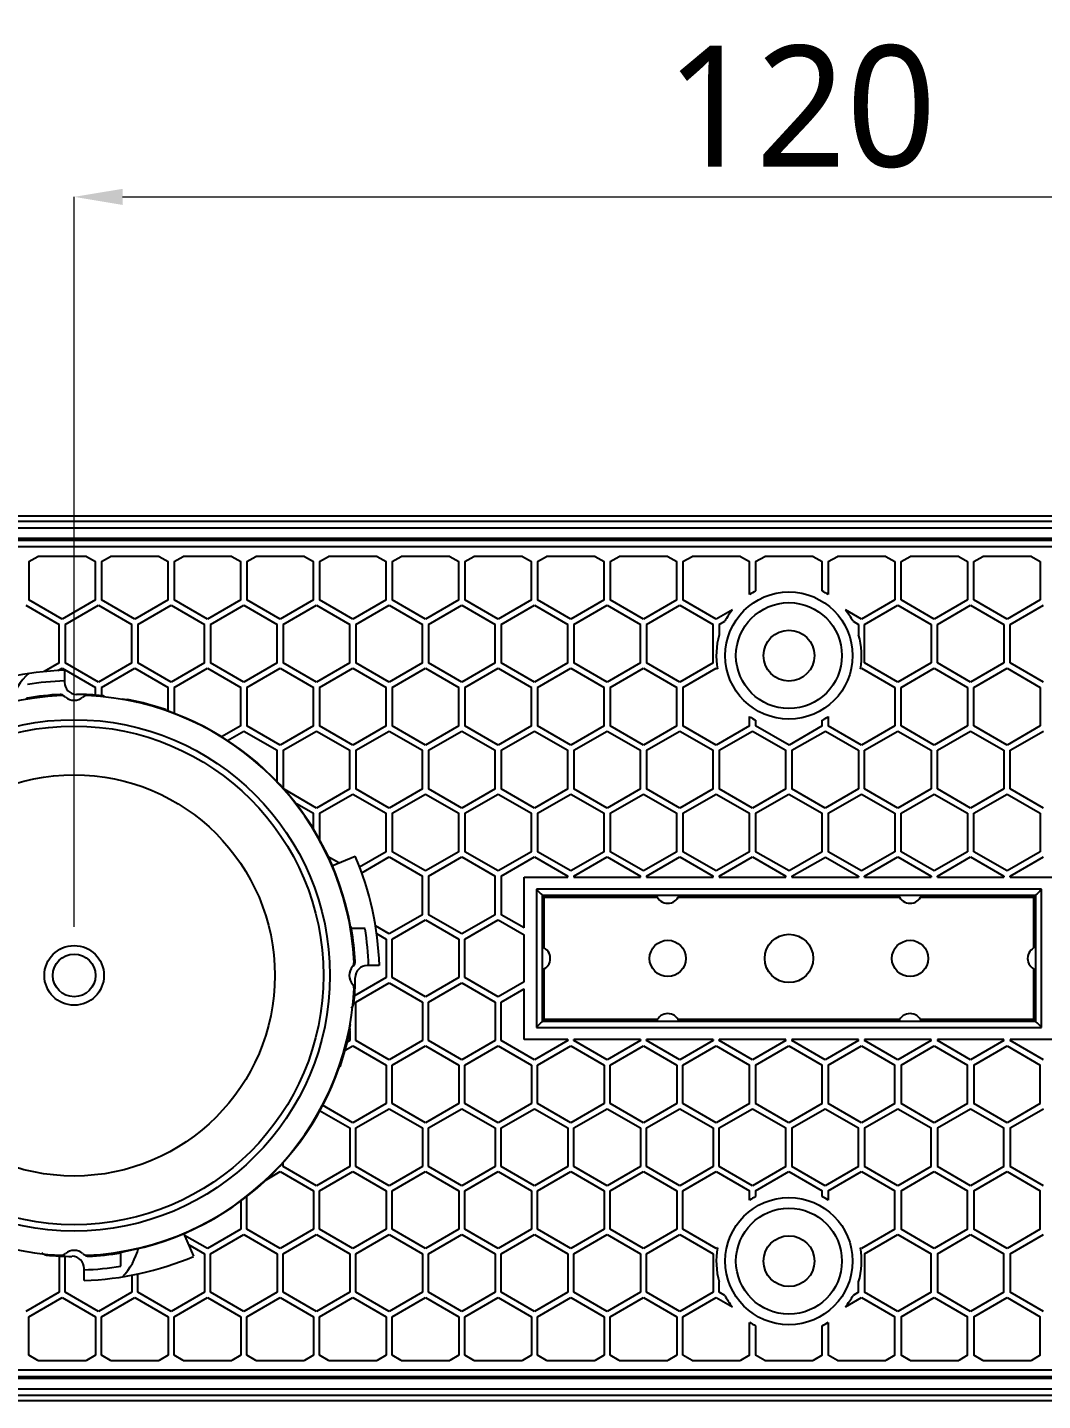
# Model space of a CAD drawing. Extents: x 0 to 1128, y 0 to 827.
# Drawn here: x 659.7 to 743.5, y 382 to 495.4 of the extents above; entities that cross this region are included whole.
import ezdxf

# ---------------------------------------------------------------- set-up
doc = ezdxf.new("R2010")
doc.units = 0
doc.header["$LTSCALE"] = 10
doc.header["$MEASUREMENT"] = 0
doc.header["$PDMODE"] = 3
doc.header["$PDSIZE"] = -10
doc.linetypes.add('ACAD_ISO08W100', pattern=[36, 24, -3, 6, -3])
doc.layers.get('0').update_dxf_attribs({"linetype": 'CONTINUOUS'})
doc.layers.get('DEFPOINTS').update_dxf_attribs({"linetype": 'CONTINUOUS'})
doc.layers.add('1', color=7, linetype='ACAD_ISO08W100')
doc.styles.add('Daelim Dimension', font='NanumGothic.ttf')
doc.dimstyles.new('DEFAULT', dxfattribs={"dimscale": 2, "dimtxt": 2, "dimasz": 2, "dimexe": 0, "dimexo": 2, "dimgap": 1, "dimtad": 1, "dimdec": 0, "dimzin": 9, "dimdsep": 46, "dimtxsty": 'Daelim Dimension', "dimcen": 0.5, "dimclrd": 5, "dimclre": 5, "dimclrt": 256, "dimadec": 1, "dimazin": 0, "dimtfac": 1, "dimtdec": 0, "dimtix": 1, "dimtmove": 0, "dimatfit": 3, "dimfxl": 0, "dimtolj": 1, "dimtzin": 1, "dimlwd": 9, "dimlwe": 9, "dimarcsym": 0})

# ---------------------------------------------------------------- blocks, each defined once
blk = doc.blocks.new('*D1')
at = {"color": 5, "lineweight": 9, "ltscale": 0.5}
for p, q in [((663.56, 421.12), (663.56, 481.39)), ((667.56, 481.39), (779.56, 481.39)), ((783.56, 421.12), (783.56, 481.39))]:
    blk.add_line(p, q, dxfattribs=at)
at = {"color": 5, "ltscale": 0.5}
for points in [[(667.56, 482.05), (667.56, 480.72), (663.56, 481.39)], [(779.56, 482.05), (779.56, 480.72), (783.56, 481.39)]]:
    blk.add_solid(points, dxfattribs=at)
at = {"layer": 'DEFPOINTS', "color": 0, "ltscale": 0.5}
for p in [(783.56, 481.39), (663.56, 417.12), (783.56, 417.12)]:
    blk.add_point(p, dxfattribs=at)
at = {"color": 7, "ltscale": 0.5, "insert": (723.56, 488.81), "char_height": 10, "attachment_point": 5, "style": 'Daelim Dimension'}
blk.add_mtext('\\A1;120', dxfattribs=at)

msp = doc.modelspace()

# ---------------------------------------------------------------- linework, layer by layer
at = {"layer": '1', "color": 7, "linetype": 'Continuous'}
for p, q in [((811.56, 455.02), (633.56, 455.02)), ((811.12, 454.58), (634.01, 454.58)), ((634.01, 454.08), (811.12, 454.08)), ((634.05, 453.21), (811.07, 453.21)), ((811.07, 453.03), (634.05, 453.03)), ((634.05, 452.53), (811.07, 452.53)), ((659.82, 451.28), (660.56, 451.71)), ((659.82, 451.28), (659.82, 448.11)), ((664.57, 451.71), (660.56, 451.71)), ((664.57, 451.71), (665.32, 451.28)), ((665.32, 448.11), (665.32, 451.28)), ((665.82, 451.28), (666.56, 451.71)), ((665.82, 451.28), (665.82, 448.11)), ((670.57, 451.71), (666.56, 451.71)), ((670.57, 451.71), (671.32, 451.28)), ((671.32, 448.11), (671.32, 451.28)), ((671.82, 451.28), (672.56, 451.71)), ((671.82, 451.28), (671.82, 448.11)), ((676.57, 451.71), (672.56, 451.71)), ((676.57, 451.71), (677.32, 451.28)), ((677.32, 448.11), (677.32, 451.28)), ((677.82, 451.28), (678.56, 451.71)), ((677.82, 451.28), (677.82, 448.11)), ((682.57, 451.71), (678.56, 451.71)), ((682.57, 451.71), (683.32, 451.28)), ((683.32, 448.11), (683.32, 451.28)), ((683.82, 451.28), (684.56, 451.71)), ((683.82, 451.28), (683.82, 448.11)), ((688.57, 451.71), (684.56, 451.71)), ((688.57, 451.71), (689.32, 451.28)), ((689.32, 448.11), (689.32, 451.28)), ((689.82, 451.28), (690.56, 451.71)), ((689.82, 451.28), (689.82, 448.11)), ((694.57, 451.71), (690.56, 451.71)), ((694.57, 451.71), (695.31, 451.28)), ((695.31, 448.11), (695.31, 451.28)), ((695.81, 451.28), (696.56, 451.71)), ((695.81, 451.28), (695.81, 448.11)), ((700.57, 451.71), (696.56, 451.71)), ((700.57, 451.71), (701.31, 451.28)), ((701.31, 448.11), (701.31, 451.28)), ((701.81, 451.28), (702.56, 451.71)), ((701.81, 451.28), (701.81, 448.11)), ((706.57, 451.71), (702.56, 451.71)), ((706.57, 451.71), (707.31, 451.28)), ((707.31, 448.11), (707.31, 451.28)), ((707.81, 451.28), (708.56, 451.71)), ((707.81, 451.28), (707.81, 448.11)), ((712.57, 451.71), (708.56, 451.71)), ((712.57, 451.71), (713.31, 451.28)), ((713.31, 448.11), (713.31, 451.28)), ((713.81, 451.28), (714.56, 451.71)), ((713.81, 451.28), (713.81, 448.11)), ((718.57, 451.71), (714.56, 451.71)), ((718.57, 451.71), (719.31, 451.28)), ((719.31, 448.57), (719.31, 451.28)), ((719.81, 451.28), (720.56, 451.71)), ((719.81, 451.28), (719.81, 448.86)), ((724.57, 451.71), (720.56, 451.71)), ((724.57, 451.71), (725.31, 451.28)), ((725.31, 448.86), (725.31, 451.28)), ((725.81, 451.28), (726.56, 451.71)), ((725.81, 451.28), (725.81, 448.57)), ((730.57, 451.71), (726.56, 451.71)), ((730.57, 451.71), (731.31, 451.28)), ((731.31, 451.28), (731.31, 448.11)), ((731.81, 451.28), (732.56, 451.71)), ((731.81, 448.11), (731.81, 451.28)), ((736.57, 451.71), (732.56, 451.71)), ((736.57, 451.71), (737.31, 451.28)), ((737.31, 451.28), (737.31, 448.11)), ((737.81, 451.28), (738.56, 451.71)), ((737.81, 448.11), (737.81, 451.28)), ((742.57, 451.71), (738.56, 451.71)), ((742.57, 451.71), (743.31, 451.28)), ((743.31, 451.28), (743.31, 448.11)), ((662.57, 446.52), (659.82, 448.11)), ((665.32, 448.11), (662.57, 446.52)), ((668.57, 446.52), (665.82, 448.11)), ((671.32, 448.11), (668.57, 446.52)), ((674.57, 446.52), (671.82, 448.11)), ((677.32, 448.11), (674.57, 446.52)), ((680.57, 446.52), (677.82, 448.11)), ((683.32, 448.11), (680.57, 446.52)), ((686.57, 446.52), (683.82, 448.11)), ((689.32, 448.11), (686.57, 446.52)), ((692.56, 446.52), (689.82, 448.11)), ((695.31, 448.11), (692.56, 446.52)), ((698.56, 446.52), (695.81, 448.11)), ((701.31, 448.11), (698.56, 446.52)), ((704.56, 446.52), (701.81, 448.11)), ((707.31, 448.11), (704.56, 446.52)), ((710.56, 446.52), (707.81, 448.11)), ((713.31, 448.11), (710.56, 446.52)), ((716.56, 446.52), (713.81, 448.11)), ((731.31, 448.11), (728.56, 446.52)), ((734.56, 446.52), (731.81, 448.11)), ((737.31, 448.11), (734.56, 446.52)), ((740.56, 446.52), (737.81, 448.11)), ((743.31, 448.11), (740.56, 446.52)), ((659.57, 447.68), (662.32, 446.09)), ((662.82, 446.09), (665.57, 447.68)), ((665.57, 447.68), (668.32, 446.09)), ((668.82, 446.09), (671.57, 447.68)), ((671.57, 447.68), (674.32, 446.09)), ((674.82, 446.09), (677.57, 447.68)), ((677.57, 447.68), (680.32, 446.09)), ((680.82, 446.09), (683.57, 447.68)), ((683.57, 447.68), (686.32, 446.09)), ((686.82, 446.09), (689.57, 447.68)), ((689.57, 447.68), (692.31, 446.09)), ((692.81, 446.09), (695.56, 447.68)), ((695.56, 447.68), (698.31, 446.09)), ((698.81, 446.09), (701.56, 447.68)), ((701.56, 447.68), (704.31, 446.09)), ((704.81, 446.09), (707.56, 447.68)), ((707.56, 447.68), (710.31, 446.09)), ((710.81, 446.09), (713.56, 447.68)), ((713.56, 447.68), (716.31, 446.09)), ((717.89, 447.29), (716.56, 446.52)), ((728.56, 446.52), (727.24, 447.29)), ((728.81, 446.09), (731.56, 447.68)), ((731.56, 447.68), (734.31, 446.09)), ((734.81, 446.09), (737.56, 447.68)), ((737.56, 447.68), (740.31, 446.09)), ((740.81, 446.09), (743.56, 447.68)), ((662.32, 442.91), (662.32, 446.09)), ((662.82, 446.09), (662.82, 442.91)), ((668.32, 442.91), (668.32, 446.09)), ((668.82, 446.09), (668.82, 442.91)), ((674.32, 442.91), (674.32, 446.09)), ((674.82, 446.09), (674.82, 442.91)), ((680.32, 442.91), (680.32, 446.09)), ((680.82, 446.09), (680.82, 442.91)), ((686.32, 442.91), (686.32, 446.09)), ((686.82, 446.09), (686.82, 442.91)), ((692.31, 442.91), (692.31, 446.09)), ((692.81, 446.09), (692.81, 442.91)), ((698.31, 442.91), (698.31, 446.09)), ((698.81, 446.09), (698.81, 442.91)), ((704.31, 442.91), (704.31, 446.09)), ((704.81, 446.09), (704.81, 442.91)), ((710.31, 442.91), (710.31, 446.09)), ((710.81, 446.09), (710.81, 442.91)), ((716.31, 442.91), (716.31, 446.09)), ((716.81, 446.09), (717.27, 446.35)), ((716.81, 446.09), (716.81, 445.24)), ((727.86, 446.35), (728.31, 446.09)), ((728.31, 446.09), (728.31, 445.24)), ((728.81, 442.91), (728.81, 446.09)), ((734.31, 446.09), (734.31, 442.91)), ((734.81, 442.91), (734.81, 446.09)), ((740.31, 446.09), (740.31, 442.91)), ((740.81, 442.91), (740.81, 446.09)), ((662.32, 442.91), (661.08, 442.2)), ((662.23, 442.29), (662.57, 442.48)), ((662.57, 442.48), (665.32, 440.89)), ((662.76, 442.31), (662.76, 441.32)), ((665.57, 441.32), (662.82, 442.91)), ((668.32, 442.91), (665.57, 441.32)), ((665.82, 440.89), (668.57, 442.48)), ((668.57, 442.48), (671.32, 440.89)), ((671.57, 441.32), (668.82, 442.91)), ((674.32, 442.91), (671.57, 441.32)), ((671.82, 440.89), (674.57, 442.48)), ((674.57, 442.48), (677.32, 440.89)), ((677.57, 441.32), (674.82, 442.91)), ((680.32, 442.91), (677.57, 441.32)), ((677.82, 440.89), (680.57, 442.48)), ((680.57, 442.48), (683.32, 440.89)), ((683.57, 441.32), (680.82, 442.91)), ((686.32, 442.91), (683.57, 441.32)), ((683.82, 440.89), (686.57, 442.48)), ((686.57, 442.48), (689.32, 440.89)), ((689.57, 441.32), (686.82, 442.91)), ((692.31, 442.91), (689.57, 441.32)), ((689.82, 440.89), (692.56, 442.48)), ((692.56, 442.48), (695.31, 440.89)), ((695.56, 441.32), (692.81, 442.91)), ((698.31, 442.91), (695.56, 441.32)), ((695.81, 440.89), (698.56, 442.48)), ((698.56, 442.48), (701.31, 440.89)), ((701.56, 441.32), (698.81, 442.91)), ((704.31, 442.91), (701.56, 441.32)), ((701.81, 440.89), (704.56, 442.48)), ((704.56, 442.48), (707.31, 440.89)), ((707.56, 441.32), (704.81, 442.91)), ((710.31, 442.91), (707.56, 441.32)), ((707.81, 440.89), (710.56, 442.48)), ((710.56, 442.48), (713.31, 440.89)), ((713.56, 441.32), (710.81, 442.91)), ((716.31, 442.91), (713.56, 441.32)), ((713.81, 440.89), (716.56, 442.48)), ((716.56, 442.48), (716.67, 442.42)), ((728.46, 442.42), (728.56, 442.48)), ((728.56, 442.48), (731.31, 440.89)), ((731.56, 441.32), (728.81, 442.91)), ((734.31, 442.91), (731.56, 441.32)), ((731.81, 440.89), (734.56, 442.48)), ((734.56, 442.48), (737.31, 440.89)), ((737.56, 441.32), (734.81, 442.91)), ((740.31, 442.91), (737.56, 441.32)), ((737.81, 440.89), (740.56, 442.48)), ((740.56, 442.48), (743.31, 440.89)), ((743.56, 441.32), (740.81, 442.91)), ((662.8, 440.15), (662.77, 440.17)), ((665.32, 440.26), (665.32, 440.89)), ((665.82, 440.89), (665.82, 440.21)), ((671.32, 438.91), (671.32, 440.89)), ((671.82, 440.89), (671.82, 438.71)), ((677.32, 437.72), (677.32, 440.89)), ((677.82, 440.89), (677.82, 437.72)), ((683.32, 437.72), (683.32, 440.89)), ((683.82, 440.89), (683.82, 437.72)), ((689.32, 437.72), (689.32, 440.89)), ((689.82, 440.89), (689.82, 437.72)), ((695.31, 437.72), (695.31, 440.89)), ((695.81, 440.89), (695.81, 437.72)), ((701.31, 437.72), (701.31, 440.89)), ((701.81, 440.89), (701.81, 437.72)), ((707.31, 437.72), (707.31, 440.89)), ((707.81, 440.89), (707.81, 437.72)), ((713.31, 437.72), (713.31, 440.89)), ((713.81, 440.89), (713.81, 437.72)), ((731.31, 440.89), (731.31, 437.72)), ((731.81, 437.72), (731.81, 440.89)), ((737.31, 440.89), (737.31, 437.72)), ((737.81, 437.72), (737.81, 440.89)), ((743.31, 440.89), (743.31, 437.72)), ((677.32, 437.72), (675.72, 436.8)), ((680.57, 436.13), (677.82, 437.72)), ((683.32, 437.72), (680.57, 436.13)), ((686.57, 436.13), (683.82, 437.72)), ((689.32, 437.72), (686.57, 436.13)), ((692.56, 436.13), (689.82, 437.72)), ((695.31, 437.72), (692.56, 436.13)), ((698.56, 436.13), (695.81, 437.72)), ((701.31, 437.72), (698.56, 436.13)), ((704.56, 436.13), (701.81, 437.72)), ((707.31, 437.72), (704.56, 436.13)), ((710.56, 436.13), (707.81, 437.72)), ((713.31, 437.72), (710.56, 436.13)), ((716.56, 436.13), (713.81, 437.72)), ((719.31, 437.72), (716.56, 436.13)), ((719.31, 437.72), (719.31, 438.48)), ((719.81, 438.19), (719.81, 437.72)), ((722.57, 436.13), (719.81, 437.72)), ((725.31, 437.72), (722.57, 436.13)), ((725.31, 437.72), (725.31, 438.19)), ((725.81, 438.48), (725.81, 437.72)), ((728.56, 436.13), (725.81, 437.72)), ((731.31, 437.72), (728.56, 436.13)), ((734.56, 436.13), (731.81, 437.72)), ((737.31, 437.72), (734.56, 436.13)), ((740.56, 436.13), (737.81, 437.72)), ((743.31, 437.72), (740.56, 436.13)), ((676.23, 436.51), (677.57, 437.29)), ((677.57, 437.29), (680.32, 435.7)), ((680.82, 435.7), (683.57, 437.29)), ((683.57, 437.29), (686.32, 435.7)), ((686.82, 435.7), (689.57, 437.29)), ((689.57, 437.29), (692.31, 435.7)), ((692.81, 435.7), (695.56, 437.29)), ((695.56, 437.29), (698.31, 435.7)), ((698.81, 435.7), (701.56, 437.29)), ((701.56, 437.29), (704.31, 435.7)), ((704.81, 435.7), (707.56, 437.29)), ((707.56, 437.29), (710.31, 435.7)), ((710.81, 435.7), (713.56, 437.29)), ((713.56, 437.29), (716.31, 435.7)), ((716.81, 435.7), (719.56, 437.29)), ((719.56, 437.29), (722.31, 435.7)), ((722.81, 435.7), (725.57, 437.28)), ((725.57, 437.28), (728.31, 435.7)), ((728.81, 435.7), (731.56, 437.29)), ((731.56, 437.29), (734.31, 435.7)), ((734.81, 435.7), (737.56, 437.29)), ((737.56, 437.29), (740.31, 435.7)), ((740.81, 435.7), (743.56, 437.29)), ((680.32, 433.05), (680.32, 435.7)), ((680.82, 435.7), (680.82, 432.55)), ((686.32, 432.52), (686.32, 435.7)), ((686.82, 435.7), (686.82, 432.52)), ((692.31, 432.52), (692.31, 435.7)), ((692.81, 435.7), (692.81, 432.52)), ((698.31, 432.52), (698.31, 435.7)), ((698.81, 435.7), (698.81, 432.52)), ((704.31, 432.52), (704.31, 435.7)), ((704.81, 435.7), (704.81, 432.52)), ((710.31, 432.52), (710.31, 435.7)), ((710.81, 435.7), (710.81, 432.52)), ((716.31, 432.52), (716.31, 435.7)), ((716.81, 435.7), (716.81, 432.52)), ((722.31, 432.52), (722.31, 435.7)), ((722.81, 435.7), (722.81, 432.52)), ((728.31, 435.7), (728.31, 432.52)), ((728.81, 432.52), (728.81, 435.7)), ((734.31, 435.7), (734.31, 432.52)), ((734.81, 432.52), (734.81, 435.7)), ((740.31, 435.7), (740.31, 432.52)), ((740.81, 432.52), (740.81, 435.7)), ((683.57, 430.93), (680.89, 432.48)), ((686.32, 432.52), (683.57, 430.93)), ((683.82, 430.5), (686.57, 432.09)), ((686.57, 432.09), (689.32, 430.5)), ((689.57, 430.93), (686.82, 432.52)), ((692.31, 432.52), (689.57, 430.93)), ((689.82, 430.5), (692.56, 432.09)), ((692.56, 432.09), (695.31, 430.5)), ((695.56, 430.93), (692.81, 432.52)), ((698.31, 432.52), (695.56, 430.93)), ((695.81, 430.5), (698.56, 432.09)), ((698.56, 432.09), (701.31, 430.5)), ((701.56, 430.93), (698.81, 432.52)), ((704.31, 432.52), (701.56, 430.93)), ((701.81, 430.5), (704.56, 432.09)), ((704.56, 432.09), (707.31, 430.5)), ((707.56, 430.93), (704.81, 432.52)), ((710.31, 432.52), (707.56, 430.93)), ((707.81, 430.5), (710.56, 432.09)), ((710.56, 432.09), (713.31, 430.5)), ((713.56, 430.93), (710.81, 432.52)), ((716.31, 432.52), (713.56, 430.93)), ((713.81, 430.5), (716.56, 432.09)), ((716.56, 432.09), (719.31, 430.5)), ((719.56, 430.93), (716.81, 432.52)), ((722.31, 432.52), (719.56, 430.93)), ((719.81, 430.5), (722.56, 432.09)), ((722.56, 432.09), (725.31, 430.5)), ((725.56, 430.93), (722.81, 432.52)), ((728.31, 432.52), (725.56, 430.93)), ((725.81, 430.5), (728.56, 432.09)), ((728.56, 432.09), (731.31, 430.5)), ((731.56, 430.93), (728.81, 432.52)), ((734.31, 432.52), (731.56, 430.93)), ((731.81, 430.5), (734.56, 432.09)), ((734.56, 432.09), (737.31, 430.5)), ((737.56, 430.93), (734.81, 432.52)), ((740.31, 432.52), (737.56, 430.93)), ((737.81, 430.5), (740.56, 432.09)), ((740.56, 432.09), (743.31, 430.5)), ((743.56, 430.93), (740.81, 432.52)), ((681.72, 431.42), (683.32, 430.5)), ((683.32, 429.14), (683.32, 430.5)), ((683.82, 430.5), (683.82, 428.26)), ((689.32, 427.33), (689.32, 430.5)), ((689.82, 430.5), (689.82, 427.33)), ((695.31, 427.33), (695.31, 430.5)), ((695.81, 430.5), (695.81, 427.33)), ((701.31, 427.33), (701.31, 430.5)), ((701.81, 430.5), (701.81, 427.33)), ((707.31, 427.33), (707.31, 430.5)), ((707.81, 430.5), (707.81, 427.33)), ((713.31, 427.33), (713.31, 430.5)), ((713.81, 430.5), (713.81, 427.33)), ((719.31, 427.33), (719.31, 430.5)), ((719.81, 430.5), (719.81, 427.33)), ((725.31, 427.33), (725.31, 430.5)), ((725.81, 430.5), (725.81, 427.33)), ((731.31, 430.5), (731.31, 427.33)), ((731.81, 427.33), (731.81, 430.5)), ((737.31, 430.5), (737.31, 427.33)), ((737.81, 427.33), (737.81, 430.5)), ((743.31, 430.5), (743.31, 427.33)), ((689.32, 427.33), (687.12, 426.06)), ((692.56, 425.74), (689.82, 427.33)), ((695.31, 427.33), (692.56, 425.74)), ((698.56, 425.74), (695.81, 427.33)), ((701.31, 427.33), (698.56, 425.74)), ((704.56, 425.74), (701.81, 427.33)), ((707.31, 427.33), (704.56, 425.74)), ((710.56, 425.74), (707.81, 427.33)), ((713.31, 427.33), (710.56, 425.74)), ((716.56, 425.74), (713.81, 427.33)), ((719.31, 427.33), (716.56, 425.74)), ((722.57, 425.74), (719.81, 427.33)), ((725.31, 427.33), (722.57, 425.74)), ((728.56, 425.74), (725.81, 427.33)), ((731.31, 427.33), (728.56, 425.74)), ((734.56, 425.74), (731.81, 427.33)), ((737.31, 427.33), (734.56, 425.74)), ((740.56, 425.74), (737.81, 427.33)), ((743.31, 427.33), (740.56, 425.74)), ((685.42, 426.4), (684.54, 426.91)), ((684.84, 426.16), (686.76, 426.97)), ((687.3, 425.59), (689.57, 426.9)), ((689.57, 426.9), (692.31, 425.31)), ((692.81, 425.31), (695.56, 426.9)), ((695.56, 426.9), (698.31, 425.31)), ((698.81, 425.31), (701.56, 426.9)), ((701.56, 426.9), (704.31, 425.31)), ((704.81, 425.31), (707.56, 426.9)), ((707.56, 426.9), (710.31, 425.31)), ((710.81, 425.31), (713.56, 426.9)), ((713.56, 426.9), (716.31, 425.31)), ((716.81, 425.31), (719.56, 426.9)), ((719.56, 426.9), (722.31, 425.31)), ((722.81, 425.31), (725.57, 426.89)), ((725.57, 426.89), (728.31, 425.31)), ((728.81, 425.31), (731.56, 426.9)), ((731.56, 426.9), (734.31, 425.31)), ((734.81, 425.31), (737.56, 426.9)), ((737.56, 426.9), (740.31, 425.31)), ((740.81, 425.31), (743.56, 426.9)), ((692.31, 422.13), (692.31, 425.31)), ((692.81, 425.31), (692.81, 422.13)), ((698.31, 422.13), (698.31, 425.31)), ((698.81, 425.31), (698.81, 422.13)), ((700.71, 421.04), (700.71, 425.23)), ((700.71, 425.23), (704.31, 425.23)), ((704.31, 425.23), (704.31, 425.31)), ((704.81, 425.31), (704.81, 425.23)), ((704.81, 425.23), (710.31, 425.23)), ((710.31, 425.23), (710.31, 425.31)), ((710.81, 425.31), (710.81, 425.23)), ((710.81, 425.23), (716.31, 425.23)), ((716.31, 425.23), (716.31, 425.31)), ((716.81, 425.31), (716.81, 425.23)), ((716.81, 425.23), (722.31, 425.23)), ((722.31, 425.23), (722.31, 425.31)), ((722.81, 425.31), (722.81, 425.23)), ((722.81, 425.23), (728.31, 425.23)), ((728.31, 425.31), (728.31, 425.23)), ((728.81, 425.23), (728.81, 425.31)), ((728.81, 425.23), (734.31, 425.23)), ((734.31, 425.31), (734.31, 425.23)), ((734.81, 425.23), (734.81, 425.31)), ((734.81, 425.23), (740.31, 425.23)), ((740.31, 425.31), (740.31, 425.23)), ((740.81, 425.23), (740.81, 425.31)), ((740.81, 425.23), (744.42, 425.23)), ((701.71, 424.23), (701.71, 412.82)), ((743.42, 424.23), (701.71, 424.23)), ((743.42, 412.82), (743.42, 424.23)), ((702.21, 413.32), (702.21, 423.73)), ((702.36, 423.57), (702.21, 423.73)), ((702.21, 423.73), (742.92, 423.73)), ((702.36, 419.39), (702.36, 423.57)), ((702.36, 423.57), (711.7, 423.57)), ((713.43, 423.57), (731.7, 423.57)), ((733.43, 423.57), (742.76, 423.57)), ((742.76, 423.57), (742.92, 423.73)), ((742.76, 423.57), (742.76, 419.39)), ((742.92, 423.73), (742.92, 413.32)), ((692.31, 422.13), (689.57, 420.55)), ((689.82, 420.11), (692.56, 421.7)), ((692.56, 421.7), (695.31, 420.11)), ((695.56, 420.55), (692.81, 422.13)), ((698.31, 422.13), (695.56, 420.55)), ((695.81, 420.11), (698.56, 421.7)), ((698.56, 421.7), (700.71, 420.46)), ((700.71, 421.04), (698.81, 422.13)), ((687.58, 420.98), (686.46, 420.98)), ((689.57, 420.55), (688.43, 421.2)), ((688.53, 420.57), (689.32, 420.11)), ((689.32, 420.11), (689.32, 416.94)), ((689.82, 416.94), (689.82, 420.11)), ((695.31, 420.11), (695.31, 416.94)), ((695.81, 416.94), (695.81, 420.11)), ((700.71, 416.59), (700.71, 420.46)), ((686.59, 417.89), (686.61, 417.92)), ((688.75, 417.93), (687.76, 417.93)), ((702.36, 413.47), (702.36, 417.66)), ((742.76, 417.66), (742.76, 413.47)), ((689.32, 416.94), (686.7, 415.43)), ((686.82, 414.92), (689.57, 416.5)), ((689.57, 416.5), (692.31, 414.92)), ((692.56, 415.35), (689.82, 416.94)), ((695.31, 416.94), (692.56, 415.35)), ((692.81, 414.92), (695.56, 416.5)), ((695.56, 416.5), (698.31, 414.92)), ((698.56, 415.35), (695.81, 416.94)), ((700.71, 416.59), (698.56, 415.35)), ((698.81, 414.92), (700.71, 416.01)), ((700.71, 411.82), (700.71, 416.01)), ((686.82, 411.74), (686.82, 414.92)), ((692.31, 414.92), (692.31, 411.74)), ((692.81, 411.74), (692.81, 414.92)), ((698.31, 414.92), (698.31, 411.74)), ((698.81, 411.74), (698.81, 414.92)), ((701.71, 412.82), (743.42, 412.82)), ((702.36, 413.47), (702.21, 413.32)), ((742.92, 413.32), (702.21, 413.32)), ((711.7, 413.47), (702.36, 413.47)), ((731.7, 413.47), (713.43, 413.47)), ((742.76, 413.47), (733.43, 413.47)), ((742.76, 413.47), (742.92, 413.32)), ((686.32, 411.74), (686.1, 411.62)), ((686.32, 412.58), (686.32, 411.74)), ((689.57, 410.15), (686.82, 411.74)), ((692.31, 411.74), (689.57, 410.15)), ((695.56, 410.15), (692.81, 411.74)), ((698.31, 411.74), (695.56, 410.15)), ((701.56, 410.15), (698.81, 411.74)), ((704.31, 411.82), (700.71, 411.82)), ((704.31, 411.74), (701.56, 410.15)), ((704.31, 411.82), (704.31, 411.74)), ((704.81, 411.74), (704.81, 411.82)), ((710.31, 411.82), (704.81, 411.82)), ((707.56, 410.15), (704.81, 411.74)), ((710.31, 411.74), (707.56, 410.15)), ((710.31, 411.82), (710.31, 411.74)), ((710.81, 411.74), (710.81, 411.82)), ((716.31, 411.82), (710.81, 411.82)), ((713.56, 410.15), (710.81, 411.74)), ((716.31, 411.74), (713.56, 410.15)), ((716.31, 411.82), (716.31, 411.74)), ((716.81, 411.74), (716.81, 411.82)), ((722.31, 411.82), (716.81, 411.82)), ((719.56, 410.15), (716.81, 411.74)), ((722.31, 411.74), (719.56, 410.15)), ((722.31, 411.74), (722.31, 411.82)), ((722.81, 411.82), (722.81, 411.74)), ((728.31, 411.82), (722.81, 411.82)), ((725.56, 410.15), (722.81, 411.74)), ((728.31, 411.74), (725.56, 410.15)), ((728.31, 411.74), (728.31, 411.82)), ((734.31, 411.82), (728.81, 411.82)), ((728.81, 411.82), (728.81, 411.74)), ((731.56, 410.15), (728.81, 411.74)), ((734.31, 411.74), (731.56, 410.15)), ((734.31, 411.74), (734.31, 411.82)), ((740.31, 411.82), (734.81, 411.82)), ((734.81, 411.82), (734.81, 411.74)), ((737.56, 410.15), (734.81, 411.74)), ((740.31, 411.74), (737.56, 410.15)), ((740.31, 411.74), (740.31, 411.82)), ((744.42, 411.82), (740.81, 411.82)), ((740.81, 411.82), (740.81, 411.74)), ((743.56, 410.15), (740.81, 411.74)), ((685.93, 410.94), (686.57, 411.31)), ((686.57, 411.31), (689.32, 409.72)), ((689.82, 409.72), (692.56, 411.31)), ((692.56, 411.31), (695.31, 409.72)), ((695.81, 409.72), (698.56, 411.31)), ((698.56, 411.31), (701.31, 409.72)), ((701.81, 409.72), (704.56, 411.31)), ((704.56, 411.31), (707.31, 409.72)), ((707.81, 409.72), (710.56, 411.31)), ((710.56, 411.31), (713.31, 409.72)), ((713.81, 409.72), (716.56, 411.31)), ((716.56, 411.31), (719.31, 409.72)), ((719.81, 409.72), (722.56, 411.31)), ((722.56, 411.31), (725.31, 409.72)), ((725.81, 409.72), (728.56, 411.31)), ((728.56, 411.31), (731.31, 409.72)), ((731.81, 409.72), (734.56, 411.31)), ((734.56, 411.31), (737.31, 409.72)), ((737.81, 409.72), (740.56, 411.31)), ((740.56, 411.31), (743.31, 409.72)), ((689.32, 409.72), (689.32, 406.55)), ((689.82, 406.55), (689.82, 409.72)), ((695.31, 409.72), (695.31, 406.55)), ((695.81, 406.55), (695.81, 409.72)), ((701.31, 409.72), (701.31, 406.55)), ((701.81, 406.55), (701.81, 409.72)), ((707.31, 409.72), (707.31, 406.55)), ((707.81, 406.55), (707.81, 409.72)), ((713.31, 409.72), (713.31, 406.55)), ((713.81, 406.55), (713.81, 409.72)), ((719.31, 406.55), (719.31, 409.72)), ((719.81, 409.72), (719.81, 406.55)), ((725.31, 406.55), (725.31, 409.72)), ((725.81, 409.72), (725.81, 406.55)), ((731.31, 406.55), (731.31, 409.72)), ((731.81, 409.72), (731.81, 406.55)), ((737.31, 406.55), (737.31, 409.72)), ((737.81, 409.72), (737.81, 406.55)), ((743.31, 406.55), (743.31, 409.72)), ((683.81, 405.98), (686.32, 404.53)), ((686.57, 404.96), (684.05, 406.41)), ((689.32, 406.55), (686.57, 404.96)), ((686.82, 404.53), (689.57, 406.11)), ((689.57, 406.11), (692.31, 404.53)), ((692.56, 404.96), (689.82, 406.55)), ((695.31, 406.55), (692.56, 404.96)), ((692.81, 404.53), (695.56, 406.11)), ((695.56, 406.11), (698.31, 404.53)), ((698.56, 404.96), (695.81, 406.55)), ((701.31, 406.55), (698.56, 404.96)), ((698.81, 404.53), (701.56, 406.11)), ((701.56, 406.11), (704.31, 404.53)), ((704.56, 404.96), (701.81, 406.55)), ((707.31, 406.55), (704.56, 404.96)), ((704.81, 404.53), (707.56, 406.11)), ((707.56, 406.11), (710.31, 404.53)), ((710.56, 404.96), (707.81, 406.55)), ((713.31, 406.55), (710.56, 404.96)), ((710.81, 404.53), (713.56, 406.11)), ((713.56, 406.11), (716.31, 404.53)), ((716.56, 404.96), (713.81, 406.55)), ((719.31, 406.55), (716.56, 404.96)), ((716.81, 404.53), (719.56, 406.11)), ((719.56, 406.11), (722.31, 404.53)), ((722.56, 404.96), (719.81, 406.55)), ((725.31, 406.55), (722.56, 404.96)), ((722.81, 404.53), (725.56, 406.11)), ((725.56, 406.11), (728.31, 404.53)), ((728.56, 404.96), (725.81, 406.55)), ((731.31, 406.55), (728.56, 404.96)), ((728.81, 404.53), (731.56, 406.11)), ((731.56, 406.11), (734.31, 404.53)), ((734.56, 404.96), (731.81, 406.55)), ((737.31, 406.55), (734.56, 404.96)), ((734.81, 404.53), (737.56, 406.11)), ((737.56, 406.11), (740.31, 404.53)), ((740.56, 404.96), (737.81, 406.55)), ((743.31, 406.55), (740.56, 404.96)), ((740.81, 404.53), (743.56, 406.11)), ((686.32, 404.53), (686.32, 401.35)), ((686.82, 401.35), (686.82, 404.53)), ((692.31, 404.53), (692.31, 401.35)), ((692.81, 401.35), (692.81, 404.53)), ((698.31, 404.53), (698.31, 401.35)), ((698.81, 401.35), (698.81, 404.53)), ((704.31, 404.53), (704.31, 401.35)), ((704.81, 401.35), (704.81, 404.53)), ((710.31, 404.53), (710.31, 401.35)), ((710.81, 401.35), (710.81, 404.53)), ((716.31, 404.53), (716.31, 401.35)), ((716.81, 401.35), (716.81, 404.53)), ((722.31, 401.35), (722.31, 404.53)), ((722.81, 404.53), (722.81, 401.35)), ((728.31, 401.35), (728.31, 404.53)), ((728.81, 404.53), (728.81, 401.35)), ((734.31, 401.35), (734.31, 404.53)), ((734.81, 404.53), (734.81, 401.35)), ((740.31, 401.35), (740.31, 404.53)), ((740.81, 404.53), (740.81, 401.35)), ((680.82, 401.35), (680.82, 401.7)), ((683.57, 399.76), (680.82, 401.35)), ((686.32, 401.35), (683.57, 399.76)), ((689.57, 399.76), (686.82, 401.35)), ((692.31, 401.35), (689.57, 399.76)), ((695.56, 399.76), (692.81, 401.35)), ((698.31, 401.35), (695.56, 399.76)), ((701.56, 399.76), (698.81, 401.35)), ((704.31, 401.35), (701.56, 399.76)), ((707.56, 399.76), (704.81, 401.35)), ((710.31, 401.35), (707.56, 399.76)), ((713.56, 399.76), (710.81, 401.35)), ((716.31, 401.35), (713.56, 399.76)), ((719.56, 399.76), (716.81, 401.35)), ((722.31, 401.35), (719.56, 399.76)), ((725.56, 399.76), (722.81, 401.35)), ((728.31, 401.35), (725.56, 399.76)), ((731.56, 399.76), (728.81, 401.35)), ((734.31, 401.35), (731.56, 399.76)), ((737.56, 399.76), (734.81, 401.35)), ((740.31, 401.35), (737.56, 399.76)), ((743.56, 399.76), (740.81, 401.35)), ((679.32, 400.2), (680.57, 400.92)), ((680.57, 400.92), (683.32, 399.33)), ((683.82, 399.33), (686.57, 400.92)), ((686.57, 400.92), (689.32, 399.33)), ((689.82, 399.33), (692.56, 400.92)), ((692.56, 400.92), (695.31, 399.33)), ((695.81, 399.33), (698.56, 400.92)), ((698.56, 400.92), (701.31, 399.33)), ((701.81, 399.33), (704.56, 400.92)), ((704.56, 400.92), (707.31, 399.33)), ((707.81, 399.33), (710.56, 400.92)), ((710.56, 400.92), (713.31, 399.33)), ((713.81, 399.33), (716.56, 400.92)), ((716.56, 400.92), (719.31, 399.33)), ((719.81, 399.33), (722.56, 400.92)), ((722.56, 400.92), (725.31, 399.33)), ((725.81, 399.33), (728.56, 400.92)), ((728.56, 400.92), (731.31, 399.33)), ((731.81, 399.33), (734.56, 400.92)), ((734.56, 400.92), (737.31, 399.33)), ((737.81, 399.33), (740.56, 400.92)), ((740.56, 400.92), (743.31, 399.33)), ((683.32, 399.33), (683.32, 396.16)), ((683.82, 396.16), (683.82, 399.33)), ((689.32, 399.33), (689.32, 396.16)), ((689.82, 396.16), (689.82, 399.33)), ((695.31, 399.33), (695.31, 396.16)), ((695.81, 396.16), (695.81, 399.33)), ((701.31, 399.33), (701.31, 396.16)), ((701.81, 396.16), (701.81, 399.33)), ((707.31, 399.33), (707.31, 396.16)), ((707.81, 396.16), (707.81, 399.33)), ((713.31, 399.33), (713.31, 396.16)), ((713.81, 396.16), (713.81, 399.33)), ((719.31, 398.57), (719.31, 399.33)), ((719.81, 399.33), (719.81, 398.86)), ((725.31, 398.86), (725.31, 399.33)), ((725.81, 399.33), (725.81, 398.57)), ((731.31, 396.16), (731.31, 399.33)), ((731.81, 399.33), (731.81, 396.16)), ((737.31, 396.16), (737.31, 399.33)), ((737.81, 399.33), (737.81, 396.16)), ((743.31, 396.16), (743.31, 399.33)), ((677.32, 398.55), (677.32, 396.16)), ((677.82, 396.16), (677.82, 398.93)), ((672.6, 395.85), (673.41, 393.93)), ((674.57, 394.57), (672.68, 395.66)), ((677.32, 396.16), (674.57, 394.57)), ((674.82, 394.14), (677.57, 395.72)), ((677.57, 395.72), (680.32, 394.14)), ((680.57, 394.57), (677.82, 396.16)), ((683.32, 396.16), (680.57, 394.57)), ((680.82, 394.14), (683.57, 395.72)), ((683.57, 395.72), (686.32, 394.14)), ((686.57, 394.57), (683.82, 396.16)), ((689.32, 396.16), (686.57, 394.57)), ((686.82, 394.14), (689.57, 395.72)), ((689.57, 395.72), (692.31, 394.14)), ((692.56, 394.57), (689.82, 396.16)), ((695.31, 396.16), (692.56, 394.57)), ((692.81, 394.14), (695.56, 395.72)), ((695.56, 395.72), (698.31, 394.14)), ((698.56, 394.57), (695.81, 396.16)), ((701.31, 396.16), (698.56, 394.57)), ((698.81, 394.14), (701.56, 395.72)), ((701.56, 395.72), (704.31, 394.14)), ((704.56, 394.57), (701.81, 396.16)), ((707.31, 396.16), (704.56, 394.57)), ((704.81, 394.14), (707.56, 395.72)), ((707.56, 395.72), (710.31, 394.14)), ((710.56, 394.57), (707.81, 396.16)), ((713.31, 396.16), (710.56, 394.57)), ((710.81, 394.14), (713.56, 395.72)), ((713.56, 395.72), (716.31, 394.14)), ((716.56, 394.57), (713.81, 396.16)), ((731.31, 396.16), (728.56, 394.57)), ((728.81, 394.14), (731.56, 395.72)), ((731.56, 395.72), (734.31, 394.14)), ((734.56, 394.57), (731.81, 396.16)), ((737.31, 396.16), (734.56, 394.57)), ((734.81, 394.14), (737.56, 395.72)), ((737.56, 395.72), (740.31, 394.14)), ((740.56, 394.57), (737.81, 396.16)), ((743.31, 396.16), (740.56, 394.57)), ((740.81, 394.14), (743.56, 395.72)), ((673, 394.9), (674.32, 394.14)), ((716.67, 394.63), (716.56, 394.57)), ((728.56, 394.57), (728.46, 394.63)), ((662.32, 393.96), (662.32, 390.96)), ((662.82, 390.96), (662.82, 393.94)), ((664.33, 394.1), (664.36, 394.08)), ((667.42, 393.11), (667.42, 394.23)), ((674.32, 394.14), (674.32, 390.96)), ((674.82, 390.96), (674.82, 394.14)), ((680.32, 394.14), (680.32, 390.96)), ((680.82, 390.96), (680.82, 394.14)), ((686.32, 394.14), (686.32, 390.96)), ((686.82, 390.96), (686.82, 394.14)), ((692.31, 394.14), (692.31, 390.96)), ((692.81, 390.96), (692.81, 394.14)), ((698.31, 394.14), (698.31, 390.96)), ((698.81, 390.96), (698.81, 394.14)), ((704.31, 394.14), (704.31, 390.96)), ((704.81, 390.96), (704.81, 394.14)), ((710.31, 394.14), (710.31, 390.96)), ((710.81, 390.96), (710.81, 394.14)), ((716.31, 394.14), (716.31, 390.96)), ((728.81, 394.14), (728.81, 390.96)), ((734.31, 390.96), (734.31, 394.14)), ((734.81, 394.14), (734.81, 390.96)), ((740.31, 390.96), (740.31, 394.14)), ((740.81, 394.14), (740.81, 390.96)), ((664.38, 391.94), (664.38, 392.93)), ((668.32, 392.38), (668.32, 390.96)), ((668.82, 390.96), (668.82, 392.48)), ((716.81, 390.96), (716.81, 391.81)), ((728.31, 390.96), (728.31, 391.81)), ((662.32, 390.96), (659.57, 389.37)), ((659.82, 388.94), (662.57, 390.53)), ((662.57, 390.53), (665.32, 388.94)), ((665.57, 389.37), (662.82, 390.96)), ((668.32, 390.96), (665.57, 389.37)), ((665.82, 388.94), (668.57, 390.53)), ((668.57, 390.53), (671.32, 388.94)), ((671.57, 389.37), (668.82, 390.96)), ((674.32, 390.96), (671.57, 389.37)), ((671.82, 388.94), (674.57, 390.53)), ((674.57, 390.53), (677.32, 388.94)), ((677.57, 389.37), (674.82, 390.96)), ((680.32, 390.96), (677.57, 389.37)), ((677.82, 388.94), (680.57, 390.53)), ((680.57, 390.53), (683.32, 388.94)), ((683.57, 389.37), (680.82, 390.96)), ((686.32, 390.96), (683.57, 389.37)), ((683.82, 388.94), (686.57, 390.53)), ((686.57, 390.53), (689.32, 388.94)), ((689.57, 389.37), (686.82, 390.96)), ((692.31, 390.96), (689.57, 389.37)), ((689.82, 388.94), (692.56, 390.53)), ((692.56, 390.53), (695.31, 388.94)), ((695.56, 389.37), (692.81, 390.96)), ((698.31, 390.96), (695.56, 389.37)), ((695.81, 388.94), (698.56, 390.53)), ((698.56, 390.53), (701.31, 388.94)), ((701.56, 389.37), (698.81, 390.96)), ((704.31, 390.96), (701.56, 389.37)), ((701.81, 388.94), (704.56, 390.53)), ((704.56, 390.53), (707.31, 388.94)), ((707.56, 389.37), (704.81, 390.96)), ((710.31, 390.96), (707.56, 389.37)), ((707.81, 388.94), (710.56, 390.53)), ((710.56, 390.53), (713.31, 388.94)), ((713.56, 389.37), (710.81, 390.96)), ((716.31, 390.96), (713.56, 389.37)), ((713.81, 388.94), (716.56, 390.53)), ((716.56, 390.53), (717.89, 389.76)), ((717.27, 390.7), (716.81, 390.96)), ((727.24, 389.76), (728.56, 390.53)), ((728.31, 390.96), (727.86, 390.7)), ((728.56, 390.53), (731.31, 388.94)), ((731.56, 389.37), (728.81, 390.96)), ((734.31, 390.96), (731.56, 389.37)), ((731.81, 388.94), (734.56, 390.53)), ((734.56, 390.53), (737.31, 388.94)), ((737.56, 389.37), (734.81, 390.96)), ((740.31, 390.96), (737.56, 389.37)), ((737.81, 388.94), (740.56, 390.53)), ((740.56, 390.53), (743.31, 388.94)), ((743.56, 389.37), (740.81, 390.96)), ((659.82, 385.77), (659.82, 388.94)), ((665.32, 388.94), (665.32, 385.77)), ((665.82, 385.77), (665.82, 388.94)), ((671.32, 388.94), (671.32, 385.77)), ((671.82, 385.77), (671.82, 388.94)), ((677.32, 388.94), (677.32, 385.77)), ((677.82, 385.77), (677.82, 388.94)), ((683.32, 388.94), (683.32, 385.77)), ((683.82, 385.77), (683.82, 388.94)), ((689.32, 388.94), (689.32, 385.77)), ((689.82, 385.77), (689.82, 388.94)), ((695.31, 388.94), (695.31, 385.77)), ((695.81, 385.77), (695.81, 388.94)), ((701.31, 388.94), (701.31, 385.77)), ((701.81, 385.77), (701.81, 388.94)), ((707.31, 388.94), (707.31, 385.77)), ((707.81, 385.77), (707.81, 388.94)), ((713.31, 388.94), (713.31, 385.77)), ((713.81, 385.77), (713.81, 388.94)), ((731.31, 385.77), (731.31, 388.94)), ((731.81, 388.94), (731.81, 385.77)), ((737.31, 385.77), (737.31, 388.94)), ((737.81, 388.94), (737.81, 385.77)), ((743.31, 385.77), (743.31, 388.94)), ((719.31, 385.77), (719.31, 388.48)), ((719.81, 388.19), (719.81, 385.77)), ((725.31, 385.77), (725.31, 388.19)), ((725.81, 388.48), (725.81, 385.77)), ((660.56, 385.34), (659.82, 385.77)), ((665.32, 385.77), (664.57, 385.34)), ((666.56, 385.34), (665.82, 385.77)), ((671.32, 385.77), (670.57, 385.34)), ((672.56, 385.34), (671.82, 385.77)), ((677.32, 385.77), (676.57, 385.34)), ((678.56, 385.34), (677.82, 385.77)), ((683.32, 385.77), (682.57, 385.34)), ((684.56, 385.34), (683.82, 385.77)), ((689.32, 385.77), (688.57, 385.34)), ((690.56, 385.34), (689.82, 385.77)), ((695.31, 385.77), (694.57, 385.34)), ((696.56, 385.34), (695.81, 385.77)), ((701.31, 385.77), (700.57, 385.34)), ((702.56, 385.34), (701.81, 385.77)), ((707.31, 385.77), (706.57, 385.34)), ((708.56, 385.34), (707.81, 385.77)), ((713.31, 385.77), (712.57, 385.34)), ((714.56, 385.34), (713.81, 385.77)), ((719.31, 385.77), (718.57, 385.34)), ((720.56, 385.34), (719.81, 385.77)), ((725.31, 385.77), (724.57, 385.34)), ((726.56, 385.34), (725.81, 385.77)), ((731.31, 385.77), (730.57, 385.34)), ((732.56, 385.34), (731.81, 385.77)), ((737.31, 385.77), (736.57, 385.34)), ((738.56, 385.34), (737.81, 385.77)), ((743.31, 385.77), (742.57, 385.34)), ((811.07, 384.52), (634.05, 384.52)), ((660.56, 385.34), (664.57, 385.34)), ((666.56, 385.34), (670.57, 385.34)), ((672.56, 385.34), (676.57, 385.34)), ((678.56, 385.34), (682.57, 385.34)), ((684.56, 385.34), (688.57, 385.34)), ((690.56, 385.34), (694.57, 385.34)), ((696.56, 385.34), (700.57, 385.34)), ((702.56, 385.34), (706.57, 385.34)), ((708.56, 385.34), (712.57, 385.34)), ((714.56, 385.34), (718.57, 385.34)), ((720.56, 385.34), (724.57, 385.34)), ((726.56, 385.34), (730.57, 385.34)), ((732.56, 385.34), (736.57, 385.34)), ((738.56, 385.34), (742.57, 385.34)), ((634.05, 384.02), (811.07, 384.02)), ((811.07, 383.84), (634.05, 383.84)), ((633.56, 382.02), (762.66, 382.03)), ((811.12, 382.97), (634.01, 382.97)), ((634.01, 382.47), (811.12, 382.47))]:
    msp.add_line(p, q, dxfattribs=at)
for centre, radius in [((722.56, 443.52), 5.25), ((722.56, 443.52), 4.37), ((722.56, 443.52), 2.1), ((663.56, 417.12), 21.11), ((663.56, 417.12), 20.58), ((663.56, 417.12), 16.56), ((722.56, 418.52), 2), ((663.56, 417.12), 2.46), ((712.56, 418.52), 1.5), ((732.56, 418.52), 1.5), ((663.56, 417.12), 1.76), ((722.56, 393.53), 5.25), ((722.56, 393.53), 4.37), ((722.56, 393.53), 2.1)]:
    msp.add_circle(centre, radius, dxfattribs=at)
for centre, radius, start, end in [((722.56, 443.52), 6, 117.2796, 122.7972), ((722.56, 443.52), 6, 57.2028, 62.7204), ((722.56, 443.52), 6, 141.1622, 151.8721), ((722.56, 443.52), 6, 28.1279, 38.8378), ((722.56, 443.52), 6, 163.4022, 190.5998), ((722.56, 443.52), 6, 349.4002, 16.5978), ((663.57, 417.12), 25.2, 91.8413, 113), ((663.56, 438.02), 5.5, 132.4788, 163.0155), ((663.56, 417.12), 24.32, 91.9116, 99.1242), ((663.76, 441.32), 1, 180, 269.5494), ((663.56, 417.12), 23.13, 92.6562, 177.3438), ((663.56, 417.12), 23.22, 92.8769, 99.5627), ((662.42, 439.81), 0.503, 46.3599, 92.8782), ((662.52, 439.72), 0.503, 49.3099, 92.6573), ((663.56, 440.94), 1.11, 229.3143, 310.6857), ((663.57, 417.12), 23.2, 84.2621, 89.5283), ((664.61, 439.72), 0.503, 87.3436, 130.6896), ((664.7, 439.81), 0.503, 101.6577, 133.6406), ((663.56, 417.12), 23.13, 2.6562, 87.3438), ((665.84, 439.71), 0.5, 67.7349, 84.2621), ((663.56, 417.12), 23.16, 9.9953, 80.0047), ((668, 439.39), 0.5, 78.7379, 105.4193), ((663.57, 417.12), 23.2, 71, 78.7379), ((663.56, 438.02), 5.5, 17.0625, 18.1557), ((722.56, 443.52), 6, 237.2028, 242.7204), ((722.56, 443.52), 6, 297.2796, 302.7972), ((663.57, 417.12), 25.2, 1.8413, 23), ((712.56, 424.07), 1, 201.6593, 338.3407), ((732.56, 424.07), 1, 201.6593, 338.3407), ((663.56, 417.12), 23.22, 2.8769, 9.5627), ((663.56, 417.12), 24.32, 1.915, 9.1242), ((701.86, 418.52), 1, 291.6593, 68.3407), ((743.26, 418.52), 1, 111.6593, 248.3407), ((686.25, 418.26), 0.503, 316.3554, 2.8785), ((687.38, 417.12), 1.11, 139.3143, 220.6857), ((686.16, 418.17), 0.503, 319.31, 2.6572), ((687.76, 416.93), 1, 90, 179.5494), ((663.56, 417.12), 23.13, 182.6562, 267.3438), ((663.56, 417.12), 23.13, 272.6562, 357.3438), ((686.16, 416.08), 0.502, 357.3287, 40.7045), ((686.25, 415.98), 0.502, 10.2529, 43.6278), ((663.57, 417.12), 23.2, 354.2621, 359.5284), ((686.15, 414.86), 0.5, 304.6765, 354.2621), ((712.56, 412.97), 1, 21.6593, 158.3407), ((732.56, 412.97), 1, 21.6593, 158.3407), ((663.56, 417.12), 23.16, 279.9953, 350.0047), ((685.83, 412.69), 0.5, 346.9601, 13.0399), ((663.57, 417.12), 23.2, 341, 348.6973), ((722.56, 393.53), 6, 117.2796, 122.7972), ((722.56, 393.53), 6, 57.2028, 62.7204), ((663.56, 396.02), 5.5, 316.5739, 345.2967), ((722.56, 393.53), 6, 169.4002, 196.5978), ((722.56, 393.53), 6, 343.4022, 10.5998), ((661.3, 394.54), 0.5, 214.6765, 264.2621), ((663.57, 417.12), 23.2, 264.2621, 269.5291), ((662.52, 394.53), 0.502, 267.3287, 310.7045), ((662.42, 394.44), 0.505, 308.2991, 313.5774), ((663.56, 393.31), 1.11, 49.3143, 130.6857), ((663.38, 392.93), 1, 0, 89.5494), ((664.61, 394.53), 0.503, 229.31, 272.6572), ((664.7, 394.44), 0.503, 226.3554, 272.8785), ((663.57, 417.12), 25.2, 271.8413, 293), ((663.56, 417.12), 23.22, 272.8769, 279.5627), ((663.56, 417.12), 24.32, 271.9185, 279.1242), ((722.56, 393.53), 6, 208.1279, 218.8378), ((722.56, 393.53), 6, 321.1622, 331.8721), ((722.56, 393.53), 6, 237.2028, 242.7204), ((722.56, 393.53), 6, 297.2796, 302.7972)]:
    msp.add_arc(centre, radius, start, end, dxfattribs=at)
for centre, major_axis, start_param, end_param in [((672.74, 417.12), (27.56, 0), 2.063509, 2.070246), ((663.56, 407.95), (0, 27.56), -1.078084, -1.071347), ((654.39, 417.12), (27.56, 0), -1.078084, -1.071347)]:
    msp.add_ellipse(centre, major_axis=major_axis, ratio=0.942905, start_param=start_param, end_param=end_param, dxfattribs=at)
for points, knots in [([(662.4, 440.31), (662.41, 440.3), (662.44, 440.27), (662.48, 440.24), (662.49, 440.23)], [0, 0, 0, 0, 0.488718, 1, 1, 1, 1]), ([(664.64, 440.23), (664.65, 440.24), (664.68, 440.26), (664.7, 440.28), (664.71, 440.29)], [0, 0, 0, 0, 0.510889, 1, 1, 1, 1]), ([(701.71, 424.23), (701.81, 424.12), (701.96, 423.98), (702.13, 423.81), (702.19, 423.75), (702.21, 423.73)], [0, 0, 0, 0, 0.640388, 0.89069, 1, 1, 1, 1]), ([(743.42, 424.23), (743.31, 424.12), (743.16, 423.98), (743, 423.81), (742.94, 423.75), (742.92, 423.73)], [0, 0, 0, 0, 0.640388, 0.89069, 1, 1, 1, 1]), ([(686.75, 418.29), (686.74, 418.27), (686.71, 418.25), (686.68, 418.21), (686.67, 418.2)], [0, 0, 0, 0, 0.488719, 1, 1, 1, 1]), ([(686.67, 416.05), (686.67, 416.05), (686.69, 416.02), (686.72, 415.99), (686.74, 415.97)], [0, 0, 0, 0, 0.256477, 1, 1, 1, 1]), ([(701.71, 412.82), (701.81, 412.92), (701.96, 413.07), (702.13, 413.24), (702.19, 413.3), (702.21, 413.32)], [0, 0, 0, 0, 0.640388, 0.89069, 1, 1, 1, 1]), ([(743.42, 412.82), (743.31, 412.92), (743.17, 413.07), (743, 413.24), (742.94, 413.3), (742.92, 413.32)], [0, 0, 0, 0, 0.640388, 0.89069, 1, 1, 1, 1]), ([(662.49, 394.02), (662.49, 394.02), (662.46, 394), (662.43, 393.97), (662.41, 393.95)], [0, 0, 0, 0, 0.256362, 1, 1, 1, 1]), ([(664.73, 393.94), (664.71, 393.95), (664.68, 393.98), (664.65, 394.01), (664.64, 394.02)], [0, 0, 0, 0, 0.488719, 1, 1, 1, 1])]:
    msp.add_open_spline(points, degree=3, knots=knots, dxfattribs=at)
msp.add_open_spline([(662.54, 393.95), (662.61, 393.97), (662.68, 394), (662.74, 394.05)], degree=3, dxfattribs=at)

# ---------------------------------------------------------------- dimensions: what is measured, and where the dimension line sits
at = {"color": 5, "ltscale": 0.5}
dim = msp.add_linear_dim(base=(783.56, 481.39), p1=(663.56, 417.12), p2=(783.56, 417.12), dimstyle='DEFAULT', override={"dimtxt": 5, "dimclrt": 7}, dxfattribs=at)
dim.commit()
dim.dimension.update_dxf_attribs({"geometry": '*D1', "text_midpoint": (723.56, 488.81)})

doc.saveas('drawing.dxf')
